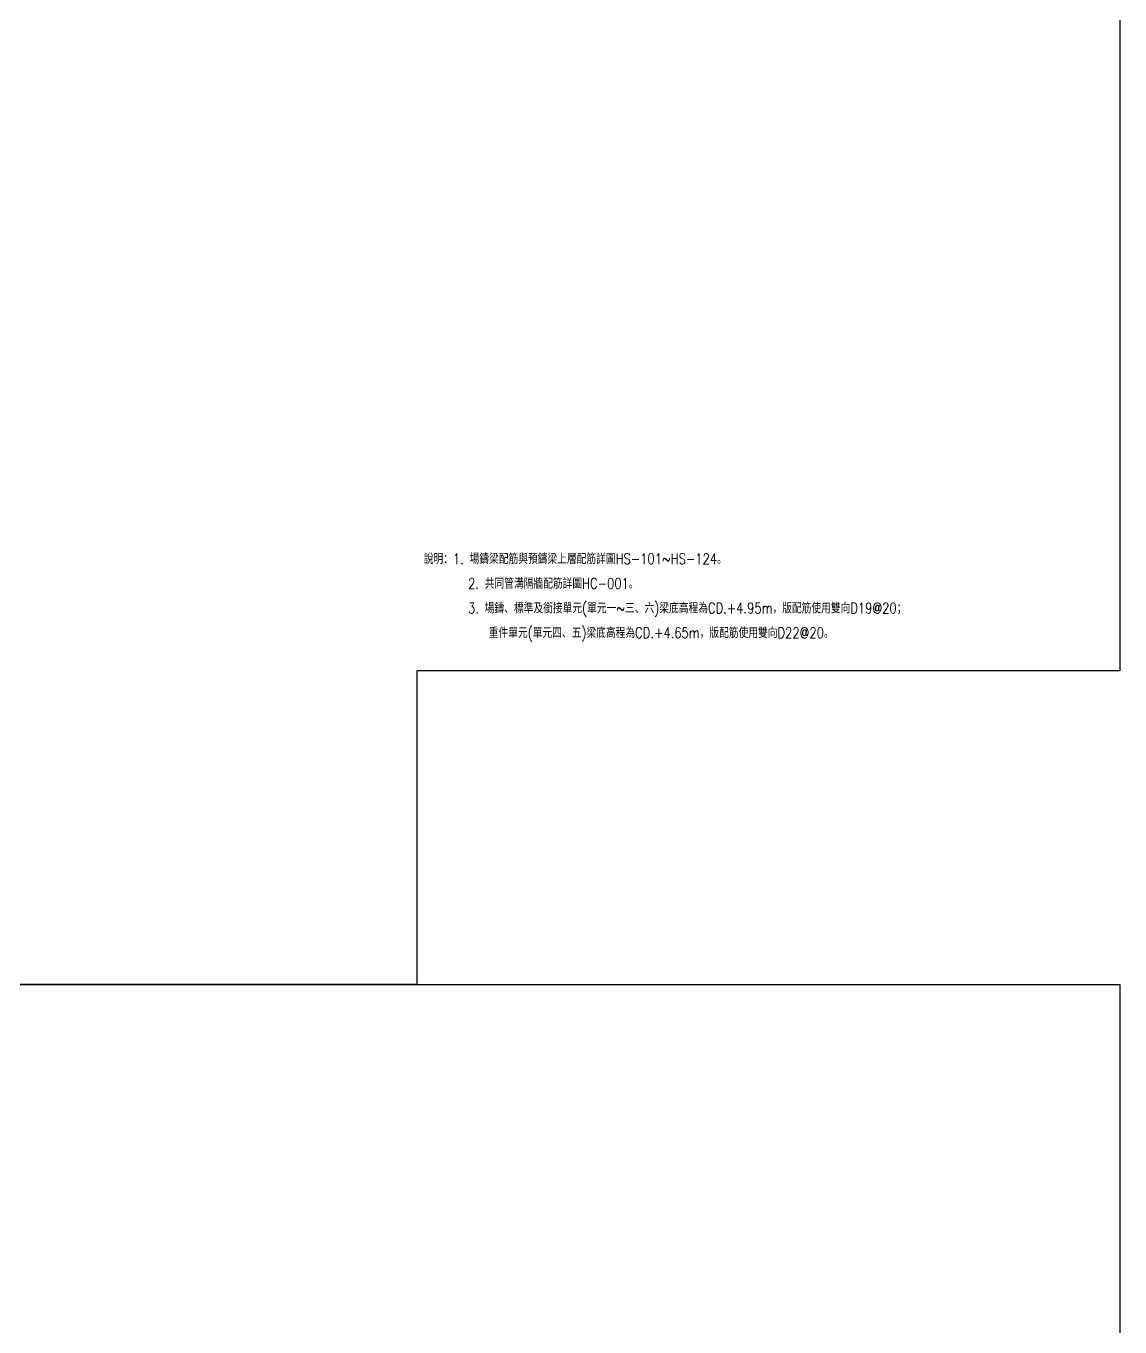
# Model space of a CAD drawing. Extents: x -791 to 13121, y -31587 to 2944.
# Drawn here: x 2393 to 3945, y -3249 to -1402 of the extents above; entities that cross this region are included whole.
import ezdxf
from ezdxf.enums import TextEntityAlignment as Align

# ---------------------------------------------------------------- set-up
doc = ezdxf.new("R2010")
doc.units = 0
doc.header["$LTSCALE"] = 0.05
doc.layers.get('Defpoints').update_dxf_attribs({"linetype": 'CONTINUOUS'})
doc.layers.add('HB_0', color=7, linetype='CONTINUOUS')
doc.styles.get("Standard").update_dxf_attribs({"font": 'ROMANS.shx', "width": 0.8, "bigfont": 'lchinap.shx'})

# ---------------------------------------------------------------- blocks, each defined once
blk = doc.blocks.new('說明')
at = {"layer": 'HB_0', "color": 2, "width": 0.8}
for s, p in [('說明：1. 場鑄梁配筋與預鑄梁上層配筋詳圖HS-101~HS-124。', (-838, 159.1)), ('2. 共同管溝隔牆配筋詳圖HC-001。', (-775.1, 124.1))]:
    blk.add_text(s, height=15, dxfattribs=at).set_placement(p, align=Align.MIDDLE_LEFT)
at = {"layer": 'HB_0', "color": 2, "linetype": 'Continuous', "width": 0.8}
for s, p in [('3. 場鑄、標準及銜接單元(單元一~三、六)梁底高程為CD.+4.95m，版配筋使用雙向D19@20；', (-775.1, 89.1)), ('重件單元(單元四、五)梁底高程為CD.+4.65m，版配筋使用雙向D22@20。', (-745.8, 54.1))]:
    blk.add_text(s, height=15, dxfattribs=at).set_placement(p, align=Align.MIDDLE_LEFT)

msp = doc.modelspace()

# ---------------------------------------------------------------- linework, layer by layer
at = {"layer": 'Defpoints', "color": 217}
for points in [[(3945, -2317.5), (2947.5, -2317.5), (2947.5, -2762.5), (0, -2762.5), (0, 0), (3945, 0)], [(3945, -5080), (2947.5, -5080), (2947.5, -5525), (0, -5525), (0, -2762.5), (3945, -2762.5)]]:
    msp.add_lwpolyline(points, close=True, dxfattribs=at)

# ---------------------------------------------------------------- block references
at = {"layer": 'HB_0'}
msp.add_blockref('說明', (3795.455, -2317.5), dxfattribs=at)

doc.saveas('drawing.dxf')
